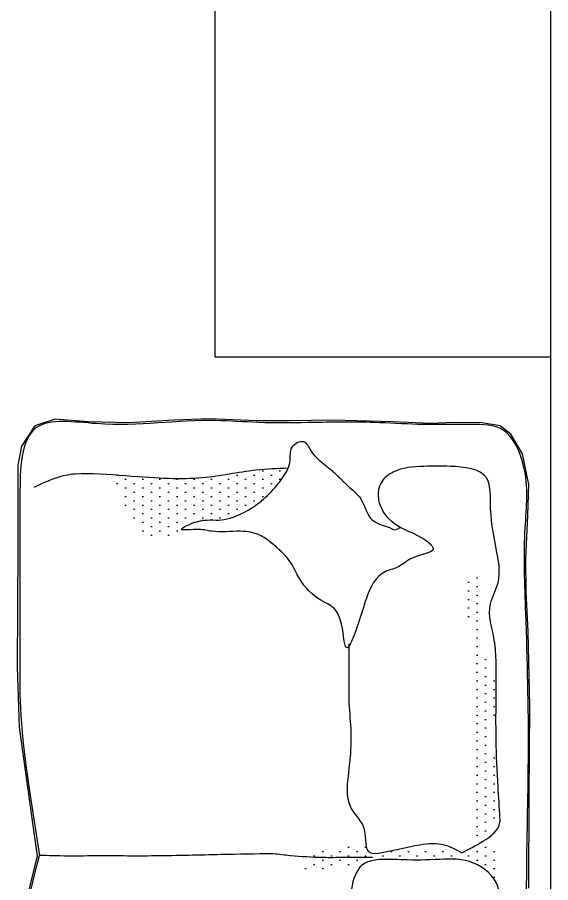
# Model space of a CAD drawing. Header units: millimetres. Extents: x 2377 to 4712, y -254 to 3188.
# Drawn here: x 4091.8 to 4103.32, y 1103.85 to 1122.54 of the extents above; entities that cross this region are included whole.
import ezdxf

# ---------------------------------------------------------------- set-up
doc = ezdxf.new("R2010")
doc.units = ezdxf.units.MM
doc.layers.add('Mobiliario', color=254, linetype='Continuous')
pattern_1 = [(270, (-14445.34395, 15041.84639), (-0.1851670485, -0.0925835242), [0, -0.1851670485])]

msp = doc.modelspace()

# ---------------------------------------------------------------- hatches: boundary and pattern name
at = {"layer": 'Mobiliario', "transparency": 33554687}
h = msp.add_hatch(dxfattribs=at)
h.set_pattern_fill('DOTS', color=256, scale=0.116641, angle=90, style=0)
h.set_pattern_definition(pattern_1)
edge = h.paths.add_edge_path()
edge.add_spline(control_points=[(4097.646, 1112.8), (4097.615, 1112.728), (4097.533, 1112.599), (4097.354, 1112.358), (4097.086, 1112.091), (4096.695, 1111.826), (4096.186, 1111.634), (4095.796, 1111.735), (4095.346, 1111.517), (4095.342, 1111.484)], knot_values=[3.681648, 3.681648, 3.681648, 3.681648, 3.721851, 3.757198, 3.837171, 3.913615, 4.002995, 4.095118, 4.156003, 4.156003, 4.156003, 4.156003], degree=3, periodic=0)
edge.add_spline(control_points=[(4095.342, 1111.484), (4095.081, 1111.336), (4094.704, 1111.123), (4094.239, 1111.59), (4094.1, 1112.122), (4093.881, 1112.501), (4093.776, 1112.683)], knot_values=[0, 0, 0, 0, 0.131695, 0.189836, 0.306557, 0.413914, 0.413914, 0.413914, 0.413914], degree=3, periodic=0)
edge.add_spline(control_points=[(4093.776, 1112.683), (4093.981, 1112.692), (4094.656, 1112.59), (4095.722, 1112.528), (4096.792, 1112.767), (4097.413, 1112.796), (4097.646, 1112.8)], knot_values=[0.452649, 0.452649, 0.452649, 0.452649, 0.558769, 0.799099, 0.998943, 1.118697, 1.118697, 1.118697, 1.118697], degree=3, periodic=0)
h = msp.add_hatch(dxfattribs=at)
h.set_pattern_fill('DOTS', color=256, scale=0.116641, angle=90, style=0)
h.set_pattern_definition(pattern_1)
edge = h.paths.add_edge_path()
edge.add_spline(control_points=[(4101.971, 1104.973), (4101.966, 1104.964), (4101.898, 1104.86), (4101.621, 1104.616), (4101.523, 1105.482), (4101.757, 1105.981), (4101.599, 1106.742), (4101.595, 1107.412), (4101.675, 1108.272), (4101.77, 1109.278), (4101.219, 1110.122), (4101.777, 1110.728), (4101.774, 1109.722), (4101.776, 1109.249), (4101.95, 1108.57), (4102.106, 1108.374), (4102.144, 1108.287)], knot_values=[0.056981, 0.056981, 0.056981, 0.056981, 0.06189, 0.111704, 0.199612, 0.342595, 0.445339, 0.576251, 0.69133, 0.888594, 1.091803, 1.131101, 1.196844, 1.416016, 1.489704, 1.540166, 1.540166, 1.540166, 1.540166], degree=3, periodic=0)
edge.add_spline(control_points=[(4102.144, 1108.287), (4102.144, 1108.169), (4102.142, 1107.965), (4102.139, 1107.761), (4102.139, 1107.675)], knot_values=[0.718639, 0.718639, 0.718639, 0.718639, 0.779129, 0.823446, 0.823446, 0.823446, 0.823446], degree=3, periodic=0)
edge.add_spline(control_points=[(4102.139, 1107.675), (4102.132, 1107.64), (4102.085, 1107.378), (4102.078, 1106.653), (4102.173, 1105.732), (4102.124, 1105.179), (4102.004, 1104.782), (4101.976, 1104.922), (4101.971, 1104.973)], knot_values=[1.646059, 1.646059, 1.646059, 1.646059, 1.663729, 1.776794, 2.033298, 2.084002, 2.130605, 2.148665, 2.148665, 2.148665, 2.148665], degree=3, periodic=0)
h = msp.add_hatch(dxfattribs=at)
h.set_pattern_fill('DOTS', color=256, scale=0.116641, angle=90, style=0)
h.set_pattern_definition([(270, (-14445.34395, 15041.30745), (-0.1851670485, -0.0925835242), [0, -0.1851670485])])
edge = h.paths.add_edge_path()
edge.add_spline(control_points=[(4101.4, 1104.514), (4101.556, 1104.539), (4101.772, 1104.574), (4101.959, 1104.701), (4102.007, 1104.742)], knot_values=[0, 0, 0, 0, 0.080563, 0.111589, 0.111589, 0.111589, 0.111589], degree=3, periodic=0)
edge.add_spline(control_points=[(4102.007, 1104.742), (4102.093, 1104.67), (4102.235, 1104.551), (4102.23, 1104.208), (4102.178, 1103.997), (4102.142, 1103.851)], knot_values=[0, 0, 0, 0, 0.054121, 0.08915, 0.167138, 0.167138, 0.167138, 0.167138], degree=3, periodic=0)
edge.add_spline(control_points=[(4102.142, 1103.851), (4102.142, 1103.852), (4102.057, 1104.07), (4101.561, 1104.401), (4100.79, 1104.337), (4100.064, 1104.334), (4099.411, 1104.389), (4099.209, 1104.196), (4099.173, 1104.15)], knot_values=[1.511928, 1.511928, 1.511928, 1.511928, 1.512363, 1.638201, 1.765577, 1.906885, 2.027828, 2.059082, 2.059082, 2.059082, 2.059082], degree=3, periodic=0)
edge.add_spline(control_points=[(4099.173, 1104.15), (4099.08, 1104.173), (4098.944, 1104.207), (4098.717, 1104.18), (4098.506, 1104.092), (4098.217, 1104.171), (4097.973, 1104.107), (4097.818, 1104.13), (4097.772, 1104.137)], knot_values=[0, 0, 0, 0, 0.048558, 0.071367, 0.116584, 0.162079, 0.218878, 0.242488, 0.242488, 0.242488, 0.242488], degree=3, periodic=0)
edge.add_spline(control_points=[(4097.772, 1104.137), (4097.791, 1104.153), (4097.892, 1104.235), (4098.136, 1104.313), (4098.206, 1104.516), (4098.222, 1104.624)], knot_values=[0.818516, 0.818516, 0.818516, 0.818516, 0.831378, 0.885814, 0.938551, 0.938551, 0.938551, 0.938551], degree=3, periodic=0)
edge.add_spline(control_points=[(4098.222, 1104.624), (4098.274, 1104.613), (4098.363, 1104.595), (4098.558, 1104.606), (4098.754, 1104.57), (4099.032, 1104.647), (4099.213, 1104.636), (4099.341, 1104.628)], knot_values=[0, 0, 0, 0, 0.027242, 0.046133, 0.100301, 0.127225, 0.192645, 0.192645, 0.192645, 0.192645], degree=3, periodic=0)
edge.add_spline(control_points=[(4099.341, 1104.628), (4099.357, 1104.575), (4099.419, 1104.471), (4099.898, 1104.56), (4100.387, 1104.546), (4100.977, 1104.571), (4101.277, 1104.53), (4101.4, 1104.514)], knot_values=[0, 0, 0, 0, 0.027981, 0.070374, 0.21186, 0.303711, 0.367692, 0.367692, 0.367692, 0.367692], degree=3, periodic=0)

# ---------------------------------------------------------------- linework, layer by layer
at = {"transparency": 33554687}
msp.add_line((4103.32, 1083.286), (4103.32, 1142.079), dxfattribs=at)
at = {"layer": 'Mobiliario', "transparency": 33554687}
for p, q in [((4096.06, 1132.719), (4096.06, 1115.207)), ((4096.06, 1115.207), (4103.32, 1115.207))]:
    msp.add_line(p, q, dxfattribs=at)
msp.add_lwpolyline([(4102.846, 1103.734), (4102.857, 1105.714), (4102.868, 1107.66), (4102.835, 1109.272), (4102.791, 1110.141), (4102.78, 1110.845), (4102.824, 1111.779), (4102.846, 1112.45), (4102.714, 1113.11), (4102.461, 1113.539), (4102.231, 1113.715), (4101.835, 1113.781), (4101.242, 1113.792), (4100.72, 1113.771), (4099.918, 1113.804), (4098.622, 1113.837), (4097.682, 1113.827), (4096.957, 1113.827), (4095.946, 1113.871), (4095.182, 1113.838), (4094.215, 1113.783), (4093.325, 1113.805), (4092.611, 1113.86), (4092.171, 1113.717), (4091.886, 1113.277), (4091.809, 1112.87), (4091.809, 1111.099), (4091.795, 1108.509), (4091.839, 1107.212), (4092.136, 1105.034), (4092.224, 1104.429), (4091.997, 1103.49)], dxfattribs=at)
for points, knots in [([(4102.917, 1084.598), (4103.038, 1088.064), (4102.844, 1092.242), (4102.712, 1095.041), (4102.812, 1100.509), (4102.785, 1104.162), (4102.865, 1106.829), (4102.801, 1109.264), (4102.716, 1111.382), (4102.886, 1112.64), (4102.407, 1113.743), (4101.404, 1113.754), (4100.53, 1113.731), (4099.392, 1113.809), (4098.24, 1113.791), (4097.104, 1113.768), (4095.48, 1113.898), (4094.094, 1113.626), (4091.865, 1113.984), (4091.848, 1111.731), (4091.848, 1110.191), (4091.848, 1108.43), (4091.848, 1106.995), (4092.276, 1104.44)], [0.737576, 0.737576, 0.737576, 0.737576, 0.801944, 1.006538, 1.278115, 1.486206, 1.701351, 1.959422, 2.118136, 2.234578, 2.302688, 2.360055, 2.458724, 2.53985, 2.649091, 2.754807, 2.832413, 3.059351, 3.172115, 3.306557, 3.521702, 3.635058, 3.739936, 3.739936, 3.739936, 3.739936]), ([(4101.4, 1104.495), (4101.547, 1104.571), (4101.852, 1104.73), (4102.237, 1105.002), (4102.214, 1105.448), (4102.171, 1106.036), (4102.133, 1106.932), (4102.139, 1107.823), (4102.149, 1108.541), (4102.114, 1109.182), (4101.905, 1109.787), (4102.281, 1110.396), (4102.115, 1111.17), (4101.997, 1111.868), (4102.037, 1112.776), (4101.2, 1112.852), (4100.556, 1112.847), (4100.009, 1112.811), (4099.585, 1112.497), (4099.562, 1111.921), (4100.048, 1111.487), (4100.474, 1111.372), (4100.955, 1110.983), (4100.287, 1110.921), (4100.06, 1110.643), (4099.579, 1110.572), (4099.291, 1109.932), (4099.184, 1109.458), (4098.826, 1108.61), (4098.879, 1109.738), (4098.282, 1109.946), (4097.905, 1110.33), (4097.694, 1110.845), (4097.357, 1111.135), (4097.007, 1111.401), (4096.555, 1111.466), (4096.086, 1111.398), (4095.728, 1111.51), (4095.144, 1111.418), (4095.793, 1111.736), (4096.186, 1111.634), (4096.695, 1111.826), (4097.086, 1112.091), (4097.354, 1112.358), (4097.567, 1112.645), (4097.731, 1112.917), (4097.658, 1113.267), (4098.014, 1113.463), (4098.154, 1113.095), (4098.44, 1112.882), (4098.719, 1112.646), (4098.962, 1112.383), (4099.286, 1112.151), (4099.357, 1111.696), (4099.679, 1111.565), (4099.843, 1111.532), (4099.953, 1111.448), (4100.02, 1111.494), (4100.07, 1111.528)], [0, 0, 0, 0, 0.044307, 0.091739, 0.100161, 0.156702, 0.244649, 0.329296, 0.385727, 0.428198, 0.49558, 0.536858, 0.600441, 0.685746, 0.732135, 0.802354, 0.851688, 0.909055, 0.936587, 0.979057, 1.036449, 1.083735, 1.108664, 1.15125, 1.184502, 1.206791, 1.267453, 1.334367, 1.365908, 1.431792, 1.471984, 1.526827, 1.563132, 1.612989, 1.638407, 1.674345, 1.727204, 1.752122, 1.783837, 1.815361, 1.861307, 1.905885, 1.944012, 1.983898, 2.001527, 2.036259, 2.061197, 2.084841, 2.107417, 2.142317, 2.17979, 2.199733, 2.234633, 2.278817, 2.30246, 2.317671, 2.322373, 2.335559, 2.335559, 2.335559, 2.335559]), ([(4097.646, 1112.8), (4097.413, 1112.796), (4096.792, 1112.767), (4095.722, 1112.528), (4094.628, 1112.592), (4093.123, 1112.72), (4092.592, 1112.591), (4092.315, 1112.463), (4092.153, 1112.388)], [0.4526492, 0.4526492, 0.4526492, 0.4526492, 0.5724028, 0.7722474, 1.0125768, 1.1328971, 1.1980407, 1.2899035, 1.2899035, 1.2899035, 1.2899035]), ([(4101.4, 1104.495), (4101.279, 1104.562), (4101.001, 1104.719), (4100.371, 1104.666), (4099.909, 1104.527), (4099.278, 1104.435), (4099.393, 1105.08), (4098.847, 1105.496), (4098.981, 1106.319), (4099.033, 1107.051), (4098.948, 1107.783), (4098.972, 1108.387), (4098.968, 1108.814), (4098.968, 1108.979), (4098.968, 1109.006)], [0, 0, 0, 0, 0.0348335, 0.0806442, 0.1525795, 0.1737229, 0.2176359, 0.2647711, 0.338623, 0.4057285, 0.4587502, 0.5257624, 0.5610325, 0.5680864, 0.5680864, 0.5680864, 0.5680864]), ([(4091.851, 1097.322), (4091.848, 1097.527), (4091.848, 1097.998), (4091.848, 1098.768), (4091.848, 1099.78), (4091.848, 1101.512), (4091.848, 1102.933), (4092.276, 1104.44)], [0.5015608, 0.5015608, 0.5015608, 0.5015608, 0.5535628, 0.6214641, 0.6997888, 0.813042, 1.0655394, 1.0655394, 1.0655394, 1.0655394]), ([(4097.326, 1104.475), (4096.95, 1104.47), (4096.103, 1104.458), (4094.793, 1104.418), (4093.631, 1104.433), (4092.79, 1104.422), (4092.412, 1104.436), (4092.276, 1104.44)], [0, 0, 0, 0, 0.0963485, 0.217519, 0.3362423, 0.3943926, 0.4332617, 0.4332617, 0.4332617, 0.4332617]), ([(4101.647, 1095.225), (4101.854, 1095.343), (4102.343, 1095.624), (4102.365, 1096.687), (4102.24, 1097.976), (4102.145, 1099.658), (4102.247, 1101.292), (4102.049, 1102.658), (4102.405, 1103.784), (4101.573, 1104.405), (4100.785, 1104.334), (4100.069, 1104.34), (4099.005, 1104.396), (4098.978, 1103.104), (4098.914, 1102.155), (4099.503, 1101.343), (4099.142, 1100.575), (4099.28, 1099.902), (4099.497, 1099.314), (4100.189, 1099.073), (4100.623, 1098.989), (4101.376, 1099.078), (4100.694, 1098.716), (4100.136, 1098.622), (4099.86, 1097.024), (4099.207, 1098.316), (4098.518, 1097.45), (4098.925, 1096.309), (4098.225, 1097.065), (4097.54, 1097.162), (4097.439, 1097.964), (4096.6, 1098.732), (4095.787, 1096.953), (4096.973, 1097.51), (4097.267, 1098.168), (4097.277, 1099.133), (4098.752, 1098.926), (4098.138, 1099.042), (4098.24, 1099.502), (4098.558, 1099.777), (4098.695, 1100.171), (4098.701, 1100.896), (4099.128, 1099.798), (4099.496, 1099.354), (4100.086, 1099.047), (4100.644, 1099.118), (4100.974, 1099.111), (4101.111, 1099.108)], [0, 0, 0, 0, 0.057815, 0.136678, 0.243284, 0.402154, 0.564395, 0.659688, 0.762209, 0.824971, 0.888499, 0.958977, 1.019297, 1.122226, 1.210681, 1.275516, 1.353826, 1.403704, 1.451015, 1.506182, 1.570003, 1.598194, 1.631447, 1.68828, 1.783225, 1.840339, 1.905349, 1.975889, 2.016081, 2.090435, 2.144149, 2.207694, 2.306699, 2.366922, 2.42378, 2.506024, 2.569552, 2.588531, 2.61322, 2.664073, 2.69753, 2.725965, 2.800349, 2.845501, 2.903841, 2.953175, 2.988414, 2.988414, 2.988414, 2.988414]), ([(4099.469, 1104.393), (4099.263, 1104.393), (4098.906, 1104.394), (4098.314, 1104.387), (4097.805, 1104.419), (4097.45, 1104.461), (4097.326, 1104.475)], [0, 0, 0, 0, 0.0528583, 0.0916214, 0.1516312, 0.1835417, 0.1835417, 0.1835417, 0.1835417])]:
    msp.add_open_spline(points, degree=3, knots=knots, dxfattribs=at)

doc.saveas('drawing.dxf')
